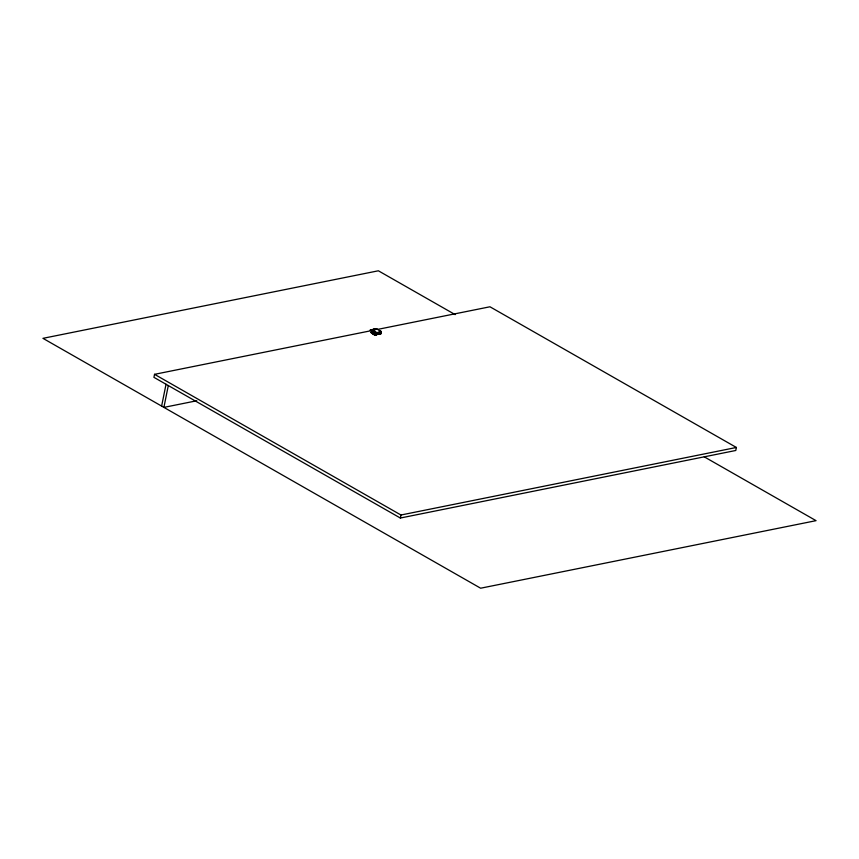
<?xml version="1.0" encoding="UTF-8"?>
<svg xmlns="http://www.w3.org/2000/svg" width="859" height="859" viewBox="0 0 859 859"><rect width="100%" height="100%" fill="white"/><g stroke="black" fill="none" stroke-linecap="round" stroke-linejoin="round"><path stroke-width="1.29" d="M380.859 333.013C382.931 333.432 372.441 336.953 371.582 331.982M371.453 333.067L371.722 331.875M380.816 332.938L380.762 333.947L380.591 331.026L380.387 333.56L380.687 331.735M380.752 333.84L380.72 332.798M373.01 329.996L372.548 329.706L372.001 331.864L375.984 334.516L380.859 333.56M379.818 333.947L380 334.022M380.397 333.067L380.827 333.56L380.58 332.658M376.467 334.57L371.807 333.41L371.464 332.616L376.178 334.591M373.16 331.853L372.591 332.766L373.139 331.842C372.881 332.916 372.548 333.228 372.967 331.767M379.614 334.065L379.517 333.732M380.741 331.134L380.193 333.657L380.537 332.637M380.44 333.313L380.548 332.723L380.655 333.421M371.743 333.378L371.711 331.864L371.657 332.873M372.849 331.724L372.827 332.669L373.214 331.907M372.398 330.318L372.119 332.218L372.634 330.157M380.548 331.402L380.279 333.303M372.634 333.367L372.688 332.283L373.053 332.82M375.372 334.495L376.296 334.946M373.482 329.996L373.139 330.876L376.596 332.573M372.398 331.456C369.617 330.844 377.563 335.171 376.178 334.237M371.603 332.669C367.931 330.221 378.776 335.697 374.996 334.366M379.871 331.134L379.517 330.715L380.526 331.005M372.827 332.669L372.398 332.1L372.301 333.303M372.827 332.132L372.237 332.605L372.999 332.54M371.582 332.83L371.711 333.367L371.475 332.369M371.453 332.465L371.55 333.217L371.378 332.648M372.677 332.83L372.581 332.089M372.13 331.37L371.968 332.046L372.097 331.445M376.113 334.226L371.958 332.046L372.119 331.456M372.559 332.261L372.72 332.744M380.247 332.852L380.795 333.378M372.677 332.283L372.538 332.712M372.656 330.06L373.246 329.974M372.398 331.499L372.248 332.487L372.849 332.476M372.677 332.444L372.57 331.724M372.892 330.35L154.545 374.331L153.933 377.348L400.358 518.031L735.776 450.481L736.388 447.464L489.963 306.781L378.153 329.298M161.621 406.092L166.034 384.252M168.3 385.551L163.897 407.391L196.775 400.766M370.336 330.124L375.265 328.89L370.336 330.124L375.63 333.142L380.558 331.918L375.684 332.895L370.39 329.877M372.366 332.905L373.676 334.484L375.952 334.956M373.203 330.135L373.654 330.661M372.666 333.378L374.17 333.797L374.256 334.677M375.651 334.548L373.686 333.979L376.027 334.602M375.415 334.903L373.944 334.591L374.17 333.797M374.846 334.774L373.933 334.087L375.179 334.473M374.642 334.774L375.039 334.806M400.358 518.031L400.96 515.013L736.388 447.464M379.882 330.79L379.474 331.413L380.118 331.349M372.162 333.346L373.74 333.861M372.334 332.583L372.559 331.961M380.483 331.263L380.634 331.155M374.696 334.387L373.805 334.14L374.438 334.226M375.286 329.126L376.757 328.847L380.097 331.048M376.285 328.933L376.822 328.911M374.739 329.233L374.631 329.255M373.88 329.394L374.503 329.265L373.729 329.427M374.18 329.341L376.725 328.879M373.89 334.065L374.46 334.323M376.478 332.573L373.171 330.715M373.096 329.942L375.404 331.263M455.163 314.619L378.368 270.789L42.95 338.339L480.632 588.211L816.05 520.661L704.262 456.838M154.545 374.331L400.96 515.013M372.377 331.778L372.355 331.757"/></g></svg>
